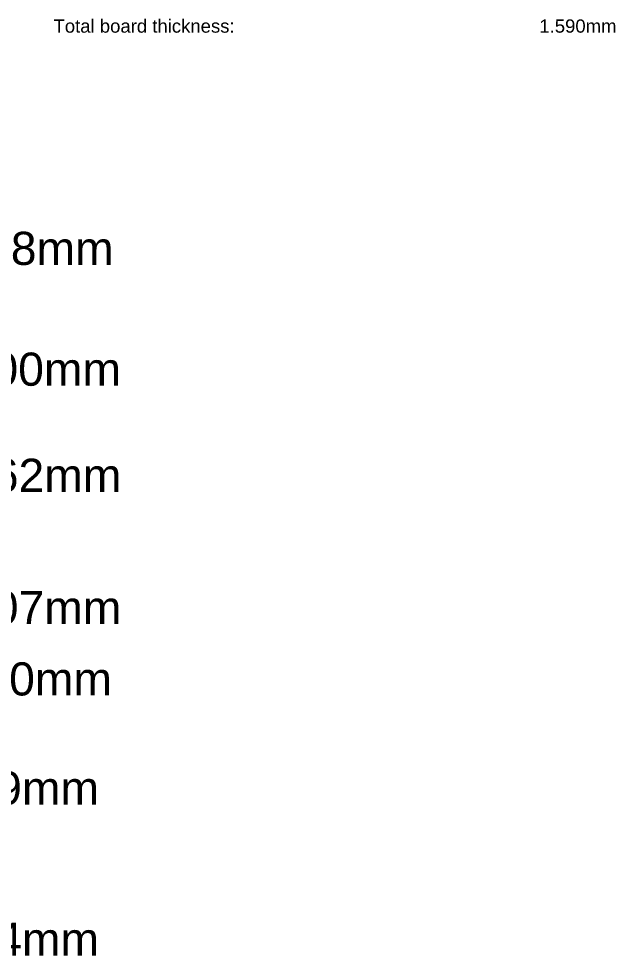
# Model space of a CAD drawing. Header units: inches. Extents: x -21 to 276, y -5 to 220.
# Drawn here: x 134.4 to 203, y 1.9 to 109.6 of the extents above; entities that cross this region are included whole.
import ezdxf

# ---------------------------------------------------------------- set-up
doc = ezdxf.new("R2010")
doc.units = ezdxf.units.IN
doc.layers.add('Dimensions', color=6, linetype='Continuous')
doc.layers.add('Fabrication', color=76, linetype='Continuous')
doc.styles.add('Arial', font='', dxfattribs={"height": 0.2})
doc.styles.get('Arial').set_extended_font_data('Arial')

msp = doc.modelspace()

# ---------------------------------------------------------------- texts
at = {"layer": 'Dimensions', "style": 'Arial'}
for s, p in [('23.68mm', (123.14, 81.33)), ('6.00mm', (126.95, 67.44)), ('17.62mm', (124.03, 55.24)), ('12.07mm', (124.03, 40.03)), ('6.00mm', (125.91, 31.83)), ('17.59mm', (121.46, 19.28)), ('17.04mm', (121.46, 1.91))]:
    msp.add_text(s, height=3.81, rotation=360, dxfattribs=at).set_placement(p)
at = {"layer": 'Fabrication', "style": 'Arial'}
for s, p in [('Total board thickness:', (138.41, 108.03)), ('1.590mm', (194.28, 108.03))]:
    msp.add_text(s, height=1.524, dxfattribs=at).set_placement(p)

doc.saveas('drawing.dxf')
